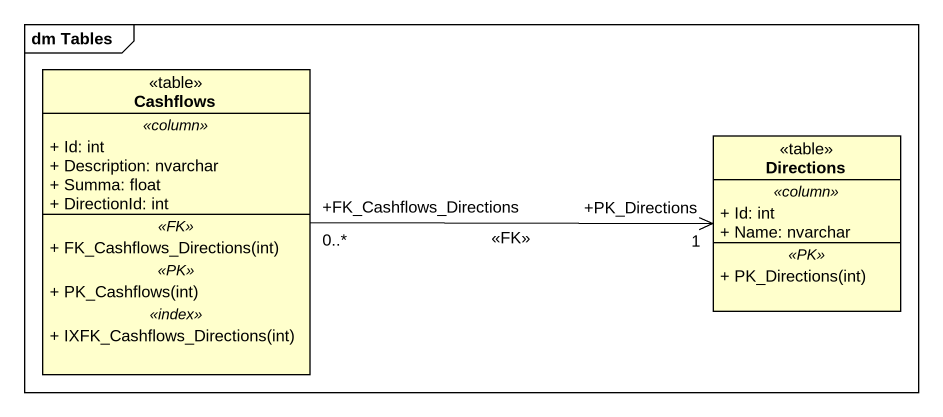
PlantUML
@startuml
mainframe dm Tables
hide circle
hide empty members
skinparam classAttributeIconSize 0
class Cashflows <<table>> {
  .. <<column>> ..
  + Id: int
  + Description: nvarchar
  + Summa: float
  + DirectionId: int
  .. <<FK>> ..
  + FK_Cashflows_Directions(int)
  .. <<PK>> ..
  + PK_Cashflows(int)
  .. <<index>> ..
  + IXFK_Cashflows_Directions(int)
}
class Directions <<table>> {
  .. <<column>> ..
  + Id: int
  + Name: nvarchar
  .. <<PK>> ..
  + PK_Directions(int)
}
Cashflows "+FK_Cashflows_Directions\n0..*" -right-> "+PK_Directions\n1" Directions : <<FK>>
@enduml
